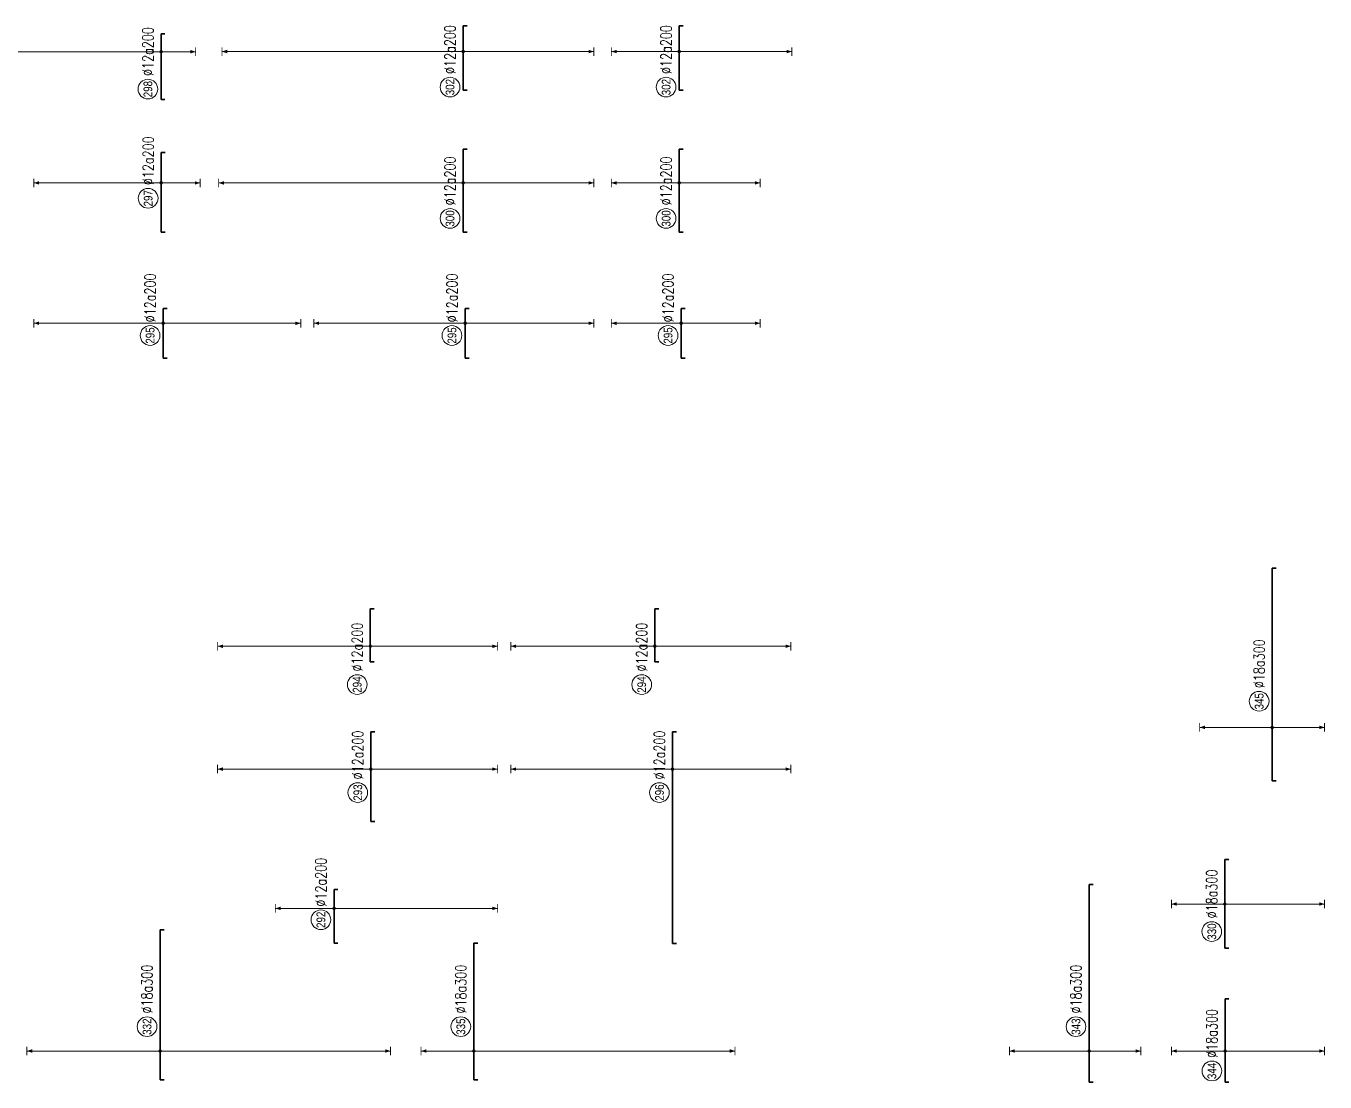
# Model space of a CAD drawing. Header units: millimetres. Extents: x -415354 to 592036, y -374841 to 139309.
# Drawn here: x 37341 to 96720, y -335772 to -287470 of the extents above; entities that cross this region are included whole.
import ezdxf
from ezdxf.enums import TextEntityAlignment as Align

# ---------------------------------------------------------------- set-up
doc = ezdxf.new("R2010")
doc.units = ezdxf.units.MM
doc.header["$MEASUREMENT"] = 0
for name, color, linetype, lineweight in [('NDC_S_DIM', 1, 'Continuous', 15), ('NDC_S_REBAR', 4, 'Continuous', 35), ('NDC_S_VN TEXT', 7, 'Continuous', 20)]:
    doc.layers.add(name, color=color, linetype=linetype, lineweight=lineweight)
doc.styles.add('ARIAL', font='arial.ttf', dxfattribs={"width": 0.8})
doc.styles.add('NDC_EN TXT', font='romans.shx', dxfattribs={"width": 0.8})

# ---------------------------------------------------------------- blocks, each defined once
blk = doc.blocks.new('*U659')
h = blk.add_hatch(color=6)
edge = h.paths.add_edge_path()
edge.add_arc((-2.99, 0), 0.3, 0, 360)
at = {"layer": 'NDC_S_DIM', "color": 8}
for q in [(-2.99, 29.57), (-2.99, -31.43)]:
    blk.add_line((-2.99, 0), q, dxfattribs=at)
for points in [[(-3.99, 29.57, 0.2, 0.2, 0), (-1.99, 29.57, 0, 0, 0)], [(-3.99, -31.43, 0.2, 0.2, 0), (-1.99, -31.43, 0, 0, 0)]]:
    blk.add_lwpolyline(points, format="xyseb", dxfattribs=at)
at = {"layer": 'NDC_S_DIM'}
blk.add_circle((-5.79, 3), 2.25, dxfattribs=at)
at = {"layer": 'NDC_S_DIM', "color": 6}
blk.add_circle((-2.99, 0), 0.3, dxfattribs=at)
at = {"layer": 'NDC_S_DIM', "color": 8}
for points in [[(-3.39, 28.37), (-2.99, 29.57), (-2.59, 28.37)], [(-3.39, -30.23), (-2.99, -31.43), (-2.59, -30.23)]]:
    blk.add_solid(points, dxfattribs=at)
at = {"layer": 'NDC_S_REBAR'}
for p, q in [((0, 0), (-11, 0)), ((-11, 0), (-11, -0.9)), ((0, 0), (0.35, 0)), ((0.35, 0), (0.35, -0.9)), ((-11, -0.9), (-11, -0.9)), ((0.35, -0.9), (0.35, -0.9))]:
    blk.add_line(p, q, dxfattribs=at)
at = {"layer": 'NDC_S_VN TEXT', "style": 'ARIAL', "width": 0.8}
blk.add_attdef('KHT', text='', height=2, dxfattribs=at).set_placement((-5.79, 3), align=Align.MIDDLE_CENTER)
at = {"layer": 'NDC_S_VN TEXT', "color": 3, "style": 'NDC_EN TXT', "width": 0.75}
blk.add_attdef('DKT', (-2.79, 1.75), '', height=2.5, dxfattribs=at)
blk = doc.blocks.new('*U294')
h = blk.add_hatch(color=6)
edge = h.paths.add_edge_path()
edge.add_arc((-2.99, 0), 0.3, 0, 360)
at = {"layer": 'NDC_S_DIM', "color": 8}
for q in [(-2.99, 16.61), (-2.99, -11.95)]:
    blk.add_line((-2.99, 0), q, dxfattribs=at)
for points in [[(-3.99, 16.61, 0.2, 0.2, 0), (-1.99, 16.61, 0, 0, 0)], [(-3.99, -11.95, 0.2, 0.2, 0), (-1.99, -11.95, 0, 0, 0)]]:
    blk.add_lwpolyline(points, format="xyseb", dxfattribs=at)
at = {"layer": 'NDC_S_DIM'}
blk.add_circle((2.99, 3), 2.25, dxfattribs=at)
at = {"layer": 'NDC_S_DIM', "color": 6}
blk.add_circle((-2.99, 0), 0.3, dxfattribs=at)
at = {"layer": 'NDC_S_DIM', "color": 8}
for points in [[(-3.39, 15.41), (-2.99, 16.61), (-2.59, 15.41)], [(-3.39, -10.75), (-2.99, -11.95), (-2.59, -10.75)]]:
    blk.add_solid(points, dxfattribs=at)
at = {"layer": 'NDC_S_REBAR'}
for p, q in [((0, 0), (-15.23, 0)), ((-15.23, 0), (-15.23, -0.9)), ((0, 0), (33.41, 0)), ((33.41, 0), (33.41, -0.9)), ((-15.23, -0.9), (-15.23, -0.9)), ((33.41, -0.9), (33.41, -0.9))]:
    blk.add_line(p, q, dxfattribs=at)
at = {"layer": 'NDC_S_VN TEXT', "style": 'ARIAL', "width": 0.8}
blk.add_attdef('KHT', text='', height=2, dxfattribs=at).set_placement((2.99, 3), align=Align.MIDDLE_CENTER)
at = {"layer": 'NDC_S_VN TEXT', "color": 3, "style": 'NDC_EN TXT', "width": 0.75}
blk.add_attdef('DKT', (5.99, 1.75), '', height=2.5, dxfattribs=at)
blk = doc.blocks.new('*U266')
h = blk.add_hatch(color=6)
edge = h.paths.add_edge_path()
edge.add_arc((-2.07, 0), 0.3, 0, 360)
at = {"layer": 'NDC_S_DIM', "color": 8}
for q in [(-2.07, 29.13), (-2.07, -8.87)]:
    blk.add_line((-2.07, 0), q, dxfattribs=at)
for points in [[(-3.07, 29.13, 0.2, 0.2, 0), (-1.07, 29.13, 0, 0, 0)], [(-3.07, -8.87, 0.2, 0.2, 0), (-1.07, -8.87, 0, 0, 0)]]:
    blk.add_lwpolyline(points, format="xyseb", dxfattribs=at)
at = {"layer": 'NDC_S_DIM'}
blk.add_circle((-5.58, 3), 2.25, dxfattribs=at)
at = {"layer": 'NDC_S_DIM', "color": 6}
blk.add_circle((-2.07, 0), 0.3, dxfattribs=at)
at = {"layer": 'NDC_S_DIM', "color": 8}
for points in [[(-2.47, 27.93), (-2.07, 29.13), (-1.67, 27.93)], [(-2.47, -7.67), (-2.07, -8.87), (-1.67, -7.67)]]:
    blk.add_solid(points, dxfattribs=at)
at = {"layer": 'NDC_S_REBAR'}
for p, q in [((0, 0), (-13.33, 0)), ((-13.33, 0), (-13.33, -0.9)), ((0, 0), (4.92, 0)), ((4.92, 0), (4.92, -0.9)), ((-13.33, -0.9), (-13.33, -0.9)), ((4.92, -0.9), (4.92, -0.9))]:
    blk.add_line(p, q, dxfattribs=at)
at = {"layer": 'NDC_S_VN TEXT', "style": 'ARIAL', "width": 0.8}
blk.add_attdef('KHT', text='', height=2, dxfattribs=at).set_placement((-5.58, 3), align=Align.MIDDLE_CENTER)
at = {"layer": 'NDC_S_VN TEXT', "color": 3, "style": 'NDC_EN TXT', "width": 0.75}
blk.add_attdef('DKT', (-2.58, 1.75), '', height=2.5, dxfattribs=at)
blk = doc.blocks.new('*U267')
h = blk.add_hatch(color=6)
edge = h.paths.add_edge_path()
edge.add_arc((-2.07, 0), 0.3, 0, 360)
at = {"layer": 'NDC_S_DIM', "color": 8}
for q in [(-2.07, 39.57), (-2.07, -7.93)]:
    blk.add_line((-2.07, 0), q, dxfattribs=at)
for points in [[(-3.07, 39.57, 0.2, 0.2, 0), (-1.07, 39.57, 0, 0, 0)], [(-3.07, -7.93, 0.2, 0.2, 0), (-1.07, -7.93, 0, 0, 0)]]:
    blk.add_lwpolyline(points, format="xyseb", dxfattribs=at)
at = {"layer": 'NDC_S_DIM'}
blk.add_circle((-10.62, 3), 2.25, dxfattribs=at)
at = {"layer": 'NDC_S_DIM', "color": 6}
blk.add_circle((-2.07, 0), 0.3, dxfattribs=at)
at = {"layer": 'NDC_S_DIM', "color": 8}
for points in [[(-2.47, 38.37), (-2.07, 39.57), (-1.67, 38.37)], [(-2.47, -6.73), (-2.07, -7.93), (-1.67, -6.73)]]:
    blk.add_solid(points, dxfattribs=at)
at = {"layer": 'NDC_S_REBAR'}
for p, q in [((0, 0), (-13.02, 0)), ((-13.02, 0), (-13.02, -0.9)), ((0, 0), (2.05, 0)), ((2.05, 0), (2.05, -0.9)), ((-13.02, -0.9), (-13.02, -0.9)), ((2.05, -0.9), (2.05, -0.9))]:
    blk.add_line(p, q, dxfattribs=at)
at = {"layer": 'NDC_S_VN TEXT', "style": 'ARIAL', "width": 0.8}
blk.add_attdef('KHT', text='', height=2, dxfattribs=at).set_placement((-10.62, 3), align=Align.MIDDLE_CENTER)
at = {"layer": 'NDC_S_VN TEXT', "color": 3, "style": 'NDC_EN TXT', "width": 0.75}
blk.add_attdef('DKT', (-7.62, 1.75), '', height=2.5, dxfattribs=at)
blk = doc.blocks.new('*U296')
h = blk.add_hatch(color=6)
edge = h.paths.add_edge_path()
edge.add_arc((-1.38, 0), 0.3, 0, 360)
at = {"layer": 'NDC_S_DIM', "color": 8}
for q in [(-1.38, 35.04), (-1.38, -28.96)]:
    blk.add_line((-1.38, 0), q, dxfattribs=at)
for points in [[(-2.38, 35.04, 0.2, 0.2, 0), (-0.38, 35.04, 0, 0, 0)], [(-2.38, -28.96, 0.2, 0.2, 0), (-0.38, -28.96, 0, 0, 0)]]:
    blk.add_lwpolyline(points, format="xyseb", dxfattribs=at)
at = {"layer": 'NDC_S_DIM'}
blk.add_circle((-6.74, 3), 2.25, dxfattribs=at)
at = {"layer": 'NDC_S_DIM', "color": 6}
blk.add_circle((-1.38, 0), 0.3, dxfattribs=at)
at = {"layer": 'NDC_S_DIM', "color": 8}
for points in [[(-1.78, 33.84), (-1.38, 35.04), (-0.98, 33.84)], [(-1.78, -27.76), (-1.38, -28.96), (-0.98, -27.76)]]:
    blk.add_solid(points, dxfattribs=at)
at = {"layer": 'NDC_S_REBAR'}
for p, q in [((0, 0), (-13.33, 0)), ((-13.33, 0), (-13.33, -0.9)), ((0, 0), (7.17, 0)), ((7.17, 0), (7.17, -0.9)), ((-13.33, -0.9), (-13.33, -0.9)), ((7.17, -0.9), (7.17, -0.9))]:
    blk.add_line(p, q, dxfattribs=at)
at = {"layer": 'NDC_S_VN TEXT', "style": 'ARIAL', "width": 0.8}
blk.add_attdef('KHT', text='', height=2, dxfattribs=at).set_placement((-6.74, 3), align=Align.MIDDLE_CENTER)
at = {"layer": 'NDC_S_VN TEXT', "color": 3, "style": 'NDC_EN TXT', "width": 0.75}
blk.add_attdef('DKT', (-3.74, 1.75), '', height=2.5, dxfattribs=at)
blk = doc.blocks.new('*U297')
h = blk.add_hatch(color=6)
edge = h.paths.add_edge_path()
edge.add_arc((5.19, 0), 0.3, 0, 360)
at = {"layer": 'NDC_S_DIM', "color": 8}
for q in [(5.19, 13.42), (5.19, -37.39)]:
    blk.add_line((5.19, 0), q, dxfattribs=at)
for points in [[(4.19, 13.42, 0.2, 0.2, 0), (6.19, 13.42, 0, 0, 0)], [(4.19, -37.39, 0.2, 0.2, 0), (6.19, -37.39, 0, 0, 0)]]:
    blk.add_lwpolyline(points, format="xyseb", dxfattribs=at)
at = {"layer": 'NDC_S_DIM'}
blk.add_circle((2.58, 3), 2.25, dxfattribs=at)
at = {"layer": 'NDC_S_DIM', "color": 6}
blk.add_circle((5.19, 0), 0.3, dxfattribs=at)
at = {"layer": 'NDC_S_DIM', "color": 8}
for points in [[(4.79, 12.22), (5.19, 13.42), (5.59, 12.22)], [(4.79, -36.19), (5.19, -37.39), (5.59, -36.19)]]:
    blk.add_solid(points, dxfattribs=at)
at = {"layer": 'NDC_S_REBAR'}
for p, q in [((0, 0), (-2.79, 0)), ((-2.79, 0), (-2.79, -0.9)), ((0, 0), (9.52, 0)), ((9.52, 0), (9.52, -0.9)), ((-2.79, -0.9), (-2.79, -0.9)), ((9.52, -0.9), (9.52, -0.9))]:
    blk.add_line(p, q, dxfattribs=at)
at = {"layer": 'NDC_S_VN TEXT', "style": 'ARIAL', "width": 0.8}
blk.add_attdef('KHT', text='', height=2, dxfattribs=at).set_placement((2.58, 3), align=Align.MIDDLE_CENTER)
at = {"layer": 'NDC_S_VN TEXT', "color": 3, "style": 'NDC_EN TXT', "width": 0.75}
blk.add_attdef('DKT', (5.58, 1.75), '', height=2.5, dxfattribs=at)
blk = doc.blocks.new('*U298')
h = blk.add_hatch(color=6)
edge = h.paths.add_edge_path()
edge.add_arc((-1.38, 0), 0.3, 0, 360)
at = {"layer": 'NDC_S_DIM', "color": 8}
for q in [(-1.38, 34.9), (-1.38, -29.1)]:
    blk.add_line((-1.38, 0), q, dxfattribs=at)
for points in [[(-2.38, 34.9, 0.2, 0.2, 0), (-0.38, 34.9, 0, 0, 0)], [(-2.38, -29.1, 0.2, 0.2, 0), (-0.38, -29.1, 0, 0, 0)]]:
    blk.add_lwpolyline(points, format="xyseb", dxfattribs=at)
at = {"layer": 'NDC_S_DIM'}
blk.add_circle((-10.15, 3), 2.25, dxfattribs=at)
at = {"layer": 'NDC_S_DIM', "color": 6}
blk.add_circle((-1.38, 0), 0.3, dxfattribs=at)
at = {"layer": 'NDC_S_DIM', "color": 8}
for points in [[(-1.78, 33.7), (-1.38, 34.9), (-0.98, 33.7)], [(-1.78, -27.9), (-1.38, -29.1), (-0.98, -27.9)]]:
    blk.add_solid(points, dxfattribs=at)
at = {"layer": 'NDC_S_REBAR'}
for p, q in [((0, 0), (-4.93, 0)), ((-4.93, 0), (-4.93, -0.9)), ((0, 0), (7.17, 0)), ((7.17, 0), (7.17, -0.9)), ((-4.93, -0.9), (-4.93, -0.9)), ((7.17, -0.9), (7.17, -0.9))]:
    blk.add_line(p, q, dxfattribs=at)
at = {"layer": 'NDC_S_VN TEXT', "style": 'ARIAL', "width": 0.8}
blk.add_attdef('KHT', text='', height=2, dxfattribs=at).set_placement((-10.15, 3), align=Align.MIDDLE_CENTER)
at = {"layer": 'NDC_S_VN TEXT', "color": 3, "style": 'NDC_EN TXT', "width": 0.75}
blk.add_attdef('DKT', (-7.15, 1.75), '', height=2.5, dxfattribs=at)
blk = doc.blocks.new('*U616')
h = blk.add_hatch(color=6)
edge = h.paths.add_edge_path()
edge.add_arc((-2.99, 0), 0.3, 0, 360)
at = {"layer": 'NDC_S_DIM', "color": 8}
for q in [(-2.99, 30.45), (-2.99, -52.63)]:
    blk.add_line((-2.99, 0), q, dxfattribs=at)
for points in [[(-3.99, 30.45, 0.2, 0.2, 0), (-1.99, 30.45, 0, 0, 0)], [(-3.99, -52.63, 0.2, 0.2, 0), (-1.99, -52.63, 0, 0, 0)]]:
    blk.add_lwpolyline(points, format="xyseb", dxfattribs=at)
at = {"layer": 'NDC_S_DIM'}
blk.add_circle((2.58, 3), 2.25, dxfattribs=at)
at = {"layer": 'NDC_S_DIM', "color": 6}
blk.add_circle((-2.99, 0), 0.3, dxfattribs=at)
at = {"layer": 'NDC_S_DIM', "color": 8}
for points in [[(-3.39, 29.25), (-2.99, 30.45), (-2.59, 29.25)], [(-3.39, -51.43), (-2.99, -52.63), (-2.59, -51.43)]]:
    blk.add_solid(points, dxfattribs=at)
at = {"layer": 'NDC_S_REBAR'}
for p, q in [((0, 0), (-9.59, 0)), ((-9.59, 0), (-9.59, -0.9)), ((0, 0), (24.69, 0)), ((24.69, 0), (24.69, -0.9)), ((-9.59, -0.9), (-9.59, -0.9)), ((24.69, -0.9), (24.69, -0.9))]:
    blk.add_line(p, q, dxfattribs=at)
at = {"layer": 'NDC_S_VN TEXT', "style": 'ARIAL', "width": 0.8}
blk.add_attdef('KHT', text='', height=2, dxfattribs=at).set_placement((2.58, 3), align=Align.MIDDLE_CENTER)
at = {"layer": 'NDC_S_VN TEXT', "color": 3, "style": 'NDC_EN TXT', "width": 0.75}
blk.add_attdef('DKT', (5.58, 1.75), '', height=2.5, dxfattribs=at)
blk = doc.blocks.new('*U619')
h = blk.add_hatch(color=6)
edge = h.paths.add_edge_path()
edge.add_arc((-2.99, 0), 0.3, 0, 360)
at = {"layer": 'NDC_S_DIM', "color": 8}
for q in [(-2.99, 12.09), (-2.99, -59.67)]:
    blk.add_line((-2.99, 0), q, dxfattribs=at)
for points in [[(-3.99, 12.09, 0.2, 0.2, 0), (-1.99, 12.09, 0, 0, 0)], [(-3.99, -59.67, 0.2, 0.2, 0), (-1.99, -59.67, 0, 0, 0)]]:
    blk.add_lwpolyline(points, format="xyseb", dxfattribs=at)
at = {"layer": 'NDC_S_DIM'}
blk.add_circle((2.58, 3), 2.25, dxfattribs=at)
at = {"layer": 'NDC_S_DIM', "color": 6}
blk.add_circle((-2.99, 0), 0.3, dxfattribs=at)
at = {"layer": 'NDC_S_DIM', "color": 8}
for points in [[(-3.39, 10.89), (-2.99, 12.09), (-2.59, 10.89)], [(-3.39, -58.47), (-2.99, -59.67), (-2.59, -58.47)]]:
    blk.add_solid(points, dxfattribs=at)
at = {"layer": 'NDC_S_REBAR'}
for p, q in [((0, 0), (-9.59, 0)), ((-9.59, 0), (-9.59, -0.9)), ((0, 0), (21.64, 0)), ((21.64, 0), (21.64, -0.9)), ((-9.59, -0.9), (-9.59, -0.9)), ((21.64, -0.9), (21.64, -0.9))]:
    blk.add_line(p, q, dxfattribs=at)
at = {"layer": 'NDC_S_VN TEXT', "style": 'ARIAL', "width": 0.8}
blk.add_attdef('KHT', text='', height=2, dxfattribs=at).set_placement((2.58, 3), align=Align.MIDDLE_CENTER)
at = {"layer": 'NDC_S_VN TEXT', "color": 3, "style": 'NDC_EN TXT', "width": 0.75}
blk.add_attdef('DKT', (5.58, 1.75), '', height=2.5, dxfattribs=at)
blk = doc.blocks.new('*U625')
h = blk.add_hatch(color=6)
edge = h.paths.add_edge_path()
edge.add_arc((-2.99, 0), 0.3, 0, 360)
at = {"layer": 'NDC_S_DIM', "color": 8}
for q in [(-2.99, 18.18), (-2.99, -11.82)]:
    blk.add_line((-2.99, 0), q, dxfattribs=at)
for points in [[(-3.99, 18.18, 0.2, 0.2, 0), (-1.99, 18.18, 0, 0, 0)], [(-3.99, -11.82, 0.2, 0.2, 0), (-1.99, -11.82, 0, 0, 0)]]:
    blk.add_lwpolyline(points, format="xyseb", dxfattribs=at)
at = {"layer": 'NDC_S_DIM'}
blk.add_circle((2.58, 3), 2.25, dxfattribs=at)
at = {"layer": 'NDC_S_DIM', "color": 6}
blk.add_circle((-2.99, 0), 0.3, dxfattribs=at)
at = {"layer": 'NDC_S_DIM', "color": 8}
for points in [[(-3.39, 16.98), (-2.99, 18.18), (-2.59, 16.98)], [(-3.39, -10.62), (-2.99, -11.82), (-2.59, -10.62)]]:
    blk.add_solid(points, dxfattribs=at)
at = {"layer": 'NDC_S_REBAR'}
for p, q in [((0, 0), (-10.09, 0)), ((-10.09, 0), (-10.09, -0.9)), ((0, 0), (35.11, 0)), ((35.11, 0), (35.11, -0.9)), ((-10.09, -0.9), (-10.09, -0.9)), ((35.11, -0.9), (35.11, -0.9))]:
    blk.add_line(p, q, dxfattribs=at)
at = {"layer": 'NDC_S_VN TEXT', "style": 'ARIAL', "width": 0.8}
blk.add_attdef('KHT', text='', height=2, dxfattribs=at).set_placement((2.58, 3), align=Align.MIDDLE_CENTER)
at = {"layer": 'NDC_S_VN TEXT', "color": 3, "style": 'NDC_EN TXT', "width": 0.75}
blk.add_attdef('DKT', (5.58, 1.75), '', height=2.5, dxfattribs=at)
blk = doc.blocks.new('*U628')
h = blk.add_hatch(color=6)
edge = h.paths.add_edge_path()
edge.add_arc((-2.99, 0), 0.3, 0, 360)
at = {"layer": 'NDC_S_DIM', "color": 8}
for q in [(-2.99, 12.25), (-2.99, -22.75)]:
    blk.add_line((-2.99, 0), q, dxfattribs=at)
for points in [[(-3.99, 12.25, 0.2, 0.2, 0), (-1.99, 12.25, 0, 0, 0)], [(-3.99, -22.75, 0.2, 0.2, 0), (-1.99, -22.75, 0, 0, 0)]]:
    blk.add_lwpolyline(points, format="xyseb", dxfattribs=at)
at = {"layer": 'NDC_S_DIM'}
blk.add_circle((-7.55, 3), 2.25, dxfattribs=at)
at = {"layer": 'NDC_S_DIM', "color": 6}
blk.add_circle((-2.99, 0), 0.3, dxfattribs=at)
at = {"layer": 'NDC_S_DIM', "color": 8}
for points in [[(-3.39, 11.05), (-2.99, 12.25), (-2.59, 11.05)], [(-3.39, -21.55), (-2.99, -22.75), (-2.59, -21.55)]]:
    blk.add_solid(points, dxfattribs=at)
at = {"layer": 'NDC_S_REBAR'}
for p, q in [((0, 0), (-10.09, 0)), ((-10.09, 0), (-10.09, -0.9)), ((0, 0), (8.91, 0)), ((8.91, 0), (8.91, -0.9)), ((-10.09, -0.9), (-10.09, -0.9)), ((8.91, -0.9), (8.91, -0.9))]:
    blk.add_line(p, q, dxfattribs=at)
at = {"layer": 'NDC_S_VN TEXT', "style": 'ARIAL', "width": 0.8}
blk.add_attdef('KHT', text='', height=2, dxfattribs=at).set_placement((-7.55, 3), align=Align.MIDDLE_CENTER)
at = {"layer": 'NDC_S_VN TEXT', "color": 3, "style": 'NDC_EN TXT', "width": 0.75}
blk.add_attdef('DKT', (-4.55, 1.75), '', height=2.5, dxfattribs=at)
blk = doc.blocks.new('*U631')
h = blk.add_hatch(color=6)
edge = h.paths.add_edge_path()
edge.add_arc((-2.99, 0), 0.3, 0, 360)
at = {"layer": 'NDC_S_DIM', "color": 8}
for q in [(-2.99, 12.22), (-2.99, -22.78)]:
    blk.add_line((-2.99, 0), q, dxfattribs=at)
for points in [[(-3.99, 12.22, 0.2, 0.2, 0), (-1.99, 12.22, 0, 0, 0)], [(-3.99, -22.78, 0.2, 0.2, 0), (-1.99, -22.78, 0, 0, 0)]]:
    blk.add_lwpolyline(points, format="xyseb", dxfattribs=at)
at = {"layer": 'NDC_S_DIM'}
blk.add_circle((-9.29, 3), 2.25, dxfattribs=at)
at = {"layer": 'NDC_S_DIM', "color": 6}
blk.add_circle((-2.99, 0), 0.3, dxfattribs=at)
at = {"layer": 'NDC_S_DIM', "color": 8}
for points in [[(-3.39, 11.02), (-2.99, 12.22), (-2.59, 11.02)], [(-3.39, -21.58), (-2.99, -22.78), (-2.59, -21.58)]]:
    blk.add_solid(points, dxfattribs=at)
at = {"layer": 'NDC_S_REBAR'}
for p, q in [((0, 0), (-13.09, 0)), ((-13.09, 0), (-13.09, -0.9)), ((0, 0), (7.16, 0)), ((7.16, 0), (7.16, -0.9)), ((-13.09, -0.9), (-13.09, -0.9)), ((7.16, -0.9), (7.16, -0.9))]:
    blk.add_line(p, q, dxfattribs=at)
at = {"layer": 'NDC_S_VN TEXT', "style": 'ARIAL', "width": 0.8}
blk.add_attdef('KHT', text='', height=2, dxfattribs=at).set_placement((-9.29, 3), align=Align.MIDDLE_CENTER)
at = {"layer": 'NDC_S_VN TEXT', "color": 3, "style": 'NDC_EN TXT', "width": 0.75}
blk.add_attdef('DKT', (-6.29, 1.75), '', height=2.5, dxfattribs=at)
blk = doc.blocks.new('*U263')
h = blk.add_hatch(color=6)
edge = h.paths.add_edge_path()
edge.add_arc((-2.99, 0), 0.3, 0, 360)
at = {"layer": 'NDC_S_DIM', "color": 8}
for q in [(-2.99, 34.56), (-2.99, -29.44)]:
    blk.add_line((-2.99, 0), q, dxfattribs=at)
for points in [[(-3.99, 34.56, 0.2, 0.2, 0), (-1.99, 34.56, 0, 0, 0)], [(-3.99, -29.44, 0.2, 0.2, 0), (-1.99, -29.44, 0, 0, 0)]]:
    blk.add_lwpolyline(points, format="xyseb", dxfattribs=at)
at = {"layer": 'NDC_S_DIM'}
blk.add_circle((-5.79, 3), 2.25, dxfattribs=at)
at = {"layer": 'NDC_S_DIM', "color": 6}
blk.add_circle((-2.99, 0), 0.3, dxfattribs=at)
at = {"layer": 'NDC_S_DIM', "color": 8}
for points in [[(-3.39, 33.36), (-2.99, 34.56), (-2.59, 33.36)], [(-3.39, -28.24), (-2.99, -29.44), (-2.59, -28.24)]]:
    blk.add_solid(points, dxfattribs=at)
at = {"layer": 'NDC_S_REBAR'}
for p, q in [((0, 0), (-11, 0)), ((-11, 0), (-11, -0.9)), ((0, 0), (0.35, 0)), ((0.35, 0), (0.35, -0.9)), ((-11, -0.9), (-11, -0.9)), ((0.35, -0.9), (0.35, -0.9))]:
    blk.add_line(p, q, dxfattribs=at)
at = {"layer": 'NDC_S_VN TEXT', "style": 'ARIAL', "width": 0.8}
blk.add_attdef('KHT', text='', height=2, dxfattribs=at).set_placement((-5.79, 3), align=Align.MIDDLE_CENTER)
at = {"layer": 'NDC_S_VN TEXT', "color": 3, "style": 'NDC_EN TXT', "width": 0.75}
blk.add_attdef('DKT', (-2.79, 1.75), '', height=2.5, dxfattribs=at)
blk = doc.blocks.new('*U658')
h = blk.add_hatch(color=6)
edge = h.paths.add_edge_path()
edge.add_arc((-2.07, 0), 0.3, 0, 360)
at = {"layer": 'NDC_S_DIM', "color": 8}
for q in [(-2.07, 55.87), (-2.07, -29.88)]:
    blk.add_line((-2.07, 0), q, dxfattribs=at)
for points in [[(-3.07, 55.87, 0.2, 0.2, 0), (-1.07, 55.87, 0, 0, 0)], [(-3.07, -29.88, 0.2, 0.2, 0), (-1.07, -29.88, 0, 0, 0)]]:
    blk.add_lwpolyline(points, format="xyseb", dxfattribs=at)
at = {"layer": 'NDC_S_DIM'}
blk.add_circle((-10.2, 3), 2.25, dxfattribs=at)
at = {"layer": 'NDC_S_DIM', "color": 6}
blk.add_circle((-2.07, 0), 0.3, dxfattribs=at)
at = {"layer": 'NDC_S_DIM', "color": 8}
for points in [[(-2.47, 54.67), (-2.07, 55.87), (-1.67, 54.67)], [(-2.47, -28.68), (-2.07, -29.88), (-1.67, -28.68)]]:
    blk.add_solid(points, dxfattribs=at)
at = {"layer": 'NDC_S_REBAR'}
for p, q in [((0, 0), (-13.33, 0)), ((-13.33, 0), (-13.33, -0.9)), ((0, 0), (5.67, 0)), ((5.67, 0), (5.67, -0.9)), ((-13.33, -0.9), (-13.33, -0.9)), ((5.67, -0.9), (5.67, -0.9))]:
    blk.add_line(p, q, dxfattribs=at)
at = {"layer": 'NDC_S_VN TEXT', "style": 'ARIAL', "width": 0.8}
blk.add_attdef('KHT', text='', height=2, dxfattribs=at).set_placement((-10.2, 3), align=Align.MIDDLE_CENTER)
at = {"layer": 'NDC_S_VN TEXT', "color": 3, "style": 'NDC_EN TXT', "width": 0.75}
blk.add_attdef('DKT', (-7.2, 1.75), '', height=2.5, dxfattribs=at)
blk = doc.blocks.new('*U660')
h = blk.add_hatch(color=6)
edge = h.paths.add_edge_path()
edge.add_arc((-2.07, 0), 0.3, 0, 360)
at = {"layer": 'NDC_S_DIM', "color": 8}
for q in [(-2.07, 55.12), (-2.07, -29.88)]:
    blk.add_line((-2.07, 0), q, dxfattribs=at)
for points in [[(-3.07, 55.12, 0.2, 0.2, 0), (-1.07, 55.12, 0, 0, 0)], [(-3.07, -29.88, 0.2, 0.2, 0), (-1.07, -29.88, 0, 0, 0)]]:
    blk.add_lwpolyline(points, format="xyseb", dxfattribs=at)
at = {"layer": 'NDC_S_DIM'}
blk.add_circle((-10.2, 3), 2.25, dxfattribs=at)
at = {"layer": 'NDC_S_DIM', "color": 6}
blk.add_circle((-2.07, 0), 0.3, dxfattribs=at)
at = {"layer": 'NDC_S_DIM', "color": 8}
for points in [[(-2.47, 53.92), (-2.07, 55.12), (-1.67, 53.92)], [(-2.47, -28.68), (-2.07, -29.88), (-1.67, -28.68)]]:
    blk.add_solid(points, dxfattribs=at)
at = {"layer": 'NDC_S_REBAR'}
for p, q in [((0, 0), (-10.88, 0)), ((-10.88, 0), (-10.88, -0.9)), ((0, 0), (3.78, 0)), ((3.78, 0), (3.78, -0.9)), ((-10.88, -0.9), (-10.88, -0.9)), ((3.78, -0.9), (3.78, -0.9))]:
    blk.add_line(p, q, dxfattribs=at)
at = {"layer": 'NDC_S_VN TEXT', "style": 'ARIAL', "width": 0.8}
blk.add_attdef('KHT', text='', height=2, dxfattribs=at).set_placement((-10.2, 3), align=Align.MIDDLE_CENTER)
at = {"layer": 'NDC_S_VN TEXT', "color": 3, "style": 'NDC_EN TXT', "width": 0.75}
blk.add_attdef('DKT', (-7.2, 1.75), '', height=2.5, dxfattribs=at)
blk = doc.blocks.new('*U828')
h = blk.add_hatch(color=6)
edge = h.paths.add_edge_path()
edge.add_arc((-2.99, 0), 0.3, 0, 360)
at = {"layer": 'NDC_S_DIM', "color": 8}
for q in [(-2.99, 15.95), (-2.99, -18.05)]:
    blk.add_line((-2.99, 0), q, dxfattribs=at)
for points in [[(-3.99, 15.95, 0.2, 0.2, 0), (-1.99, 15.95, 0, 0, 0)], [(-3.99, -18.05, 0.2, 0.2, 0), (-1.99, -18.05, 0, 0, 0)]]:
    blk.add_lwpolyline(points, format="xyseb", dxfattribs=at)
at = {"layer": 'NDC_S_DIM'}
blk.add_circle((-5.79, 3), 2.25, dxfattribs=at)
at = {"layer": 'NDC_S_DIM', "color": 6}
blk.add_circle((-2.99, 0), 0.3, dxfattribs=at)
at = {"layer": 'NDC_S_DIM', "color": 8}
for points in [[(-3.39, 14.75), (-2.99, 15.95), (-2.59, 14.75)], [(-3.39, -16.85), (-2.99, -18.05), (-2.59, -16.85)]]:
    blk.add_solid(points, dxfattribs=at)
at = {"layer": 'NDC_S_REBAR'}
for p, q in [((0, 0), (-11, 0)), ((-11, 0), (-11, -0.9)), ((0, 0), (0.35, 0)), ((0.35, 0), (0.35, -0.9)), ((-11, -0.9), (-11, -0.9)), ((0.35, -0.9), (0.35, -0.9))]:
    blk.add_line(p, q, dxfattribs=at)
at = {"layer": 'NDC_S_VN TEXT', "style": 'ARIAL', "width": 0.8}
blk.add_attdef('KHT', text='', height=2, dxfattribs=at).set_placement((-5.79, 3), align=Align.MIDDLE_CENTER)
at = {"layer": 'NDC_S_VN TEXT', "color": 3, "style": 'NDC_EN TXT', "width": 0.75}
blk.add_attdef('DKT', (-2.79, 1.75), '', height=2.5, dxfattribs=at)
blk = doc.blocks.new('*U827')
h = blk.add_hatch(color=6)
edge = h.paths.add_edge_path()
edge.add_arc((-2.07, 0), 0.3, 0, 360)
at = {"layer": 'NDC_S_DIM', "color": 8}
for q in [(-2.07, 15.51), (-2.07, -18.49)]:
    blk.add_line((-2.07, 0), q, dxfattribs=at)
for points in [[(-3.07, 15.51, 0.2, 0.2, 0), (-1.07, 15.51, 0, 0, 0)], [(-3.07, -18.49, 0.2, 0.2, 0), (-1.07, -18.49, 0, 0, 0)]]:
    blk.add_lwpolyline(points, format="xyseb", dxfattribs=at)
at = {"layer": 'NDC_S_DIM'}
blk.add_circle((-10.2, 3), 2.25, dxfattribs=at)
at = {"layer": 'NDC_S_DIM', "color": 6}
blk.add_circle((-2.07, 0), 0.3, dxfattribs=at)
at = {"layer": 'NDC_S_DIM', "color": 8}
for points in [[(-2.47, 14.31), (-2.07, 15.51), (-1.67, 14.31)], [(-2.47, -17.29), (-2.07, -18.49), (-1.67, -17.29)]]:
    blk.add_solid(points, dxfattribs=at)
at = {"layer": 'NDC_S_REBAR'}
for p, q in [((0, 0), (-13.33, 0)), ((-13.33, 0), (-13.33, -0.9)), ((0, 0), (5.67, 0)), ((5.67, 0), (5.67, -0.9)), ((-13.33, -0.9), (-13.33, -0.9)), ((5.67, -0.9), (5.67, -0.9))]:
    blk.add_line(p, q, dxfattribs=at)
at = {"layer": 'NDC_S_VN TEXT', "style": 'ARIAL', "width": 0.8}
blk.add_attdef('KHT', text='', height=2, dxfattribs=at).set_placement((-10.2, 3), align=Align.MIDDLE_CENTER)
at = {"layer": 'NDC_S_VN TEXT', "color": 3, "style": 'NDC_EN TXT', "width": 0.75}
blk.add_attdef('DKT', (-7.2, 1.75), '', height=2.5, dxfattribs=at)
blk = doc.blocks.new('*U826')
h = blk.add_hatch(color=6)
edge = h.paths.add_edge_path()
edge.add_arc((-2.07, 0), 0.3, 0, 360)
at = {"layer": 'NDC_S_DIM', "color": 8}
for q in [(-2.07, 15.51), (-2.07, -25.74)]:
    blk.add_line((-2.07, 0), q, dxfattribs=at)
for points in [[(-3.07, 15.51, 0.2, 0.2, 0), (-1.07, 15.51, 0, 0, 0)], [(-3.07, -25.74, 0.2, 0.2, 0), (-1.07, -25.74, 0, 0, 0)]]:
    blk.add_lwpolyline(points, format="xyseb", dxfattribs=at)
at = {"layer": 'NDC_S_DIM'}
blk.add_circle((-10.2, 3), 2.25, dxfattribs=at)
at = {"layer": 'NDC_S_DIM', "color": 6}
blk.add_circle((-2.07, 0), 0.3, dxfattribs=at)
at = {"layer": 'NDC_S_DIM', "color": 8}
for points in [[(-2.47, 14.31), (-2.07, 15.51), (-1.67, 14.31)], [(-2.47, -24.54), (-2.07, -25.74), (-1.67, -24.54)]]:
    blk.add_solid(points, dxfattribs=at)
at = {"layer": 'NDC_S_REBAR'}
for p, q in [((0, 0), (-10.88, 0)), ((-10.88, 0), (-10.88, -0.9)), ((0, 0), (3.78, 0)), ((3.78, 0), (3.78, -0.9)), ((-10.88, -0.9), (-10.88, -0.9)), ((3.78, -0.9), (3.78, -0.9))]:
    blk.add_line(p, q, dxfattribs=at)
at = {"layer": 'NDC_S_VN TEXT', "style": 'ARIAL', "width": 0.8}
blk.add_attdef('KHT', text='', height=2, dxfattribs=at).set_placement((-10.2, 3), align=Align.MIDDLE_CENTER)
at = {"layer": 'NDC_S_VN TEXT', "color": 3, "style": 'NDC_EN TXT', "width": 0.75}
blk.add_attdef('DKT', (-7.2, 1.75), '', height=2.5, dxfattribs=at)
blk = doc.blocks.new('*U829')
h = blk.add_hatch(color=6)
edge = h.paths.add_edge_path()
edge.add_arc((-1.38, 0), 0.3, 0, 360)
at = {"layer": 'NDC_S_DIM', "color": 8}
for q in [(-1.38, 32.93), (-1.38, -31.07)]:
    blk.add_line((-1.38, 0), q, dxfattribs=at)
for points in [[(-2.38, 32.93, 0.2, 0.2, 0), (-0.38, 32.93, 0, 0, 0)], [(-2.38, -31.07, 0.2, 0.2, 0), (-0.38, -31.07, 0, 0, 0)]]:
    blk.add_lwpolyline(points, format="xyseb", dxfattribs=at)
at = {"layer": 'NDC_S_DIM'}
blk.add_circle((-10.15, 3), 2.25, dxfattribs=at)
at = {"layer": 'NDC_S_DIM', "color": 6}
blk.add_circle((-1.38, 0), 0.3, dxfattribs=at)
at = {"layer": 'NDC_S_DIM', "color": 8}
for points in [[(-1.78, 31.73), (-1.38, 32.93), (-0.98, 31.73)], [(-1.78, -29.87), (-1.38, -31.07), (-0.98, -29.87)]]:
    blk.add_solid(points, dxfattribs=at)
at = {"layer": 'NDC_S_REBAR'}
for p, q in [((0, 0), (-4.93, 0)), ((-4.93, 0), (-4.93, -0.9)), ((0, 0), (7.17, 0)), ((7.17, 0), (7.17, -0.9)), ((-4.93, -0.9), (-4.93, -0.9)), ((7.17, -0.9), (7.17, -0.9))]:
    blk.add_line(p, q, dxfattribs=at)
at = {"layer": 'NDC_S_VN TEXT', "style": 'ARIAL', "width": 0.8}
blk.add_attdef('KHT', text='', height=2, dxfattribs=at).set_placement((-10.15, 3), align=Align.MIDDLE_CENTER)
at = {"layer": 'NDC_S_VN TEXT', "color": 3, "style": 'NDC_EN TXT', "width": 0.75}
blk.add_attdef('DKT', (-7.15, 1.75), '', height=2.5, dxfattribs=at)
blk = doc.blocks.new('*U295')
h = blk.add_hatch(color=6)
edge = h.paths.add_edge_path()
edge.add_arc((-1.38, 0), 0.3, 0, 360)
at = {"layer": 'NDC_S_DIM', "color": 8}
for q in [(-1.38, 36.99), (-1.38, -27.01)]:
    blk.add_line((-1.38, 0), q, dxfattribs=at)
for points in [[(-2.38, 36.99, 0.2, 0.2, 0), (-0.38, 36.99, 0, 0, 0)], [(-2.38, -27.01, 0.2, 0.2, 0), (-0.38, -27.01, 0, 0, 0)]]:
    blk.add_lwpolyline(points, format="xyseb", dxfattribs=at)
at = {"layer": 'NDC_S_DIM'}
blk.add_circle((-6.74, 3), 2.25, dxfattribs=at)
at = {"layer": 'NDC_S_DIM', "color": 6}
blk.add_circle((-1.38, 0), 0.3, dxfattribs=at)
at = {"layer": 'NDC_S_DIM', "color": 8}
for points in [[(-1.78, 35.79), (-1.38, 36.99), (-0.98, 35.79)], [(-1.78, -25.81), (-1.38, -27.01), (-0.98, -25.81)]]:
    blk.add_solid(points, dxfattribs=at)
at = {"layer": 'NDC_S_REBAR'}
for p, q in [((0, 0), (-41.23, 0)), ((-41.23, 0), (-41.23, -0.9)), ((0, 0), (7.17, 0)), ((7.17, 0), (7.17, -0.9)), ((-41.23, -0.9), (-41.23, -0.9)), ((7.17, -0.9), (7.17, -0.9))]:
    blk.add_line(p, q, dxfattribs=at)
at = {"layer": 'NDC_S_VN TEXT', "style": 'ARIAL', "width": 0.8}
blk.add_attdef('KHT', text='', height=2, dxfattribs=at).set_placement((-6.74, 3), align=Align.MIDDLE_CENTER)
at = {"layer": 'NDC_S_VN TEXT', "color": 3, "style": 'NDC_EN TXT', "width": 0.75}
blk.add_attdef('DKT', (-3.74, 1.75), '', height=2.5, dxfattribs=at)

msp = doc.modelspace()

# ---------------------------------------------------------------- block references
at = {"xscale": 200, "yscale": 200, "zscale": 200, "rotation": 90}
for name, p, values in [('*U267', (43514, -288234.9), {'KHT': '298', 'DKT': '%%C12a200'}), ('*U660', (57324.4, -288226.7), {'KHT': '302', 'DKT': '%%C12a200'}), ('*U826', (67201.7, -288226.7), {'KHT': '302', 'DKT': '%%C12a200'}), ('*U266', (43526.1, -294234.9), {'KHT': '297', 'DKT': '%%C12a200'}), ('*U658', (57324.4, -294234.9), {'KHT': '300', 'DKT': '%%C12a200'}), ('*U827', (67201.7, -294234.9), {'KHT': '300', 'DKT': '%%C12a200'}), ('*U659', (43614.2, -300469.3), {'KHT': '295', 'DKT': '%%C12a200'}), ('*U263', (57412.6, -300469.3), {'KHT': '295', 'DKT': '%%C12a200'}), ('*U828', (67289.9, -300469.3), {'KHT': '295', 'DKT': '%%C12a200'}), ('*U294', (94309.7, -318954), {'KHT': '345', 'DKT': '%%C18a300'}), ('*U298', (53080.6, -315564), {'KHT': '294', 'DKT': '%%C12a200'}), ('*U829', (66085.7, -315564), {'KHT': '294', 'DKT': '%%C12a200'}), ('*U296', (53107.7, -321184), {'KHT': '293', 'DKT': '%%C12a200'}), ('*U295', (66897.3, -321184), {'KHT': '296', 'DKT': '%%C12a200'}), ('*U297', (51422.3, -328866.3), {'KHT': '292', 'DKT': '%%C12a200'}), ('*U631', (92144.3, -327031), {'KHT': '330', 'DKT': '%%C18a300'}), ('*U625', (85936.6, -333754.2), {'KHT': '343', 'DKT': '%%C18a300'}), ('*U616', (43474.2, -333754.2), {'KHT': '332', 'DKT': '%%C18a300'}), ('*U619', (57817.9, -333754.2), {'KHT': '335', 'DKT': '%%C18a300'}), ('*U628', (92149.4, -333754.2), {'KHT': '344', 'DKT': '%%C18a300'})]:
    msp.add_blockref(name, p, dxfattribs=at).add_auto_attribs(values)

doc.saveas('drawing.dxf')
